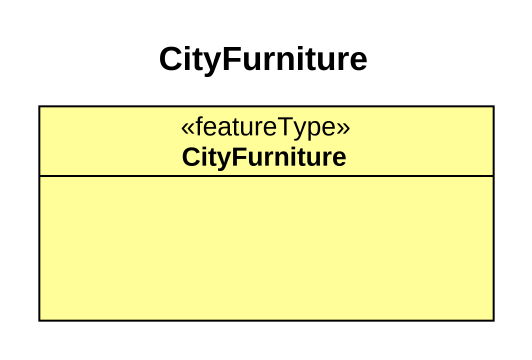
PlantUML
@startuml
title CityFurniture
hide circle
hide empty members
class CityFurniture <<featureType>> #FFFE99
@enduml
